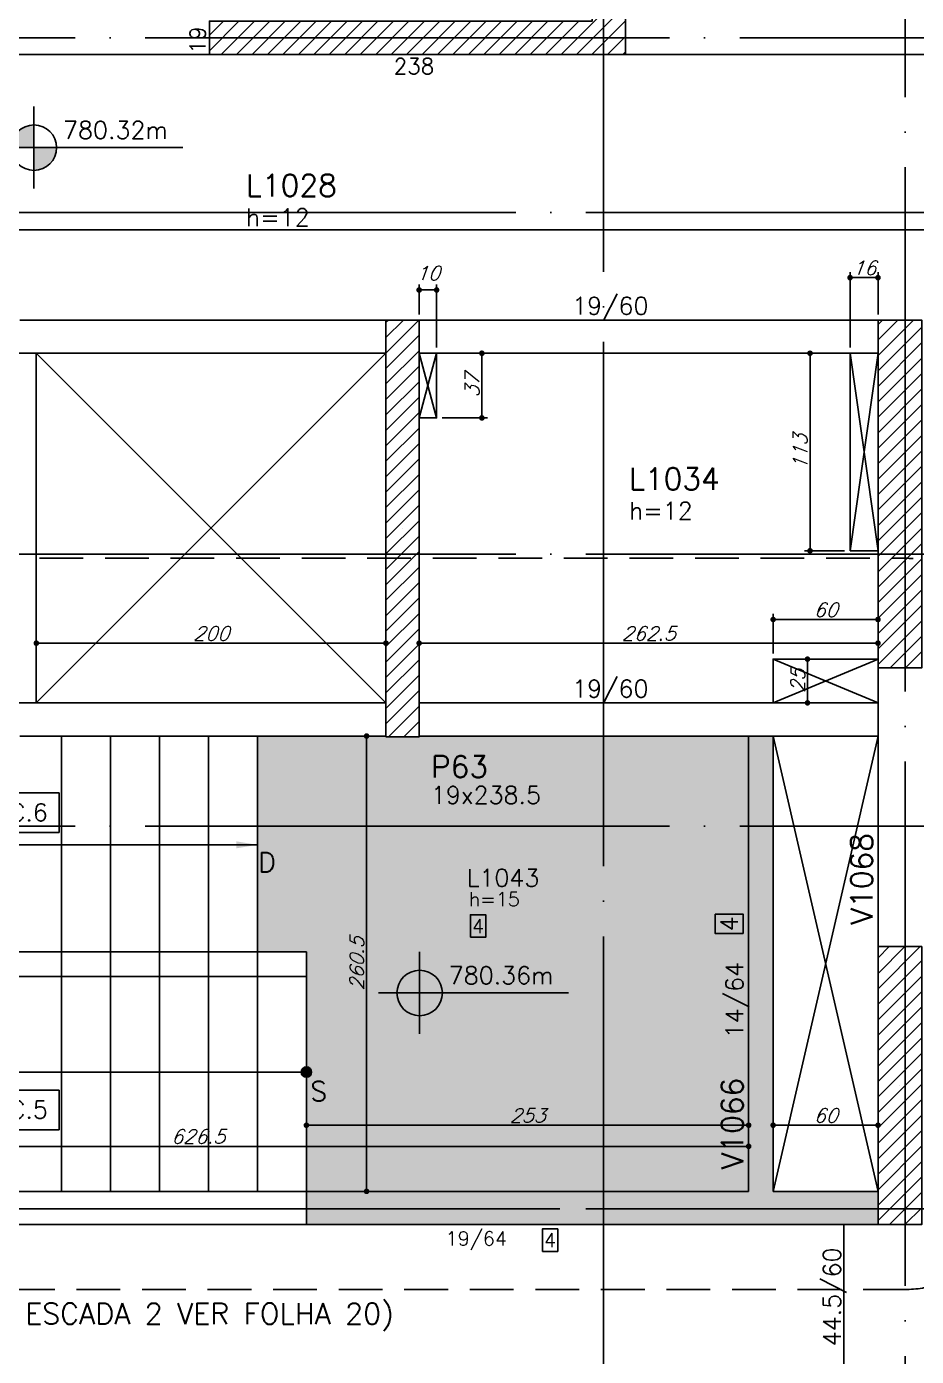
# Model space of a CAD drawing. Extents: x -4723 to 4922, y -2048 to 2452.
# Drawn here: x 1727 to 2236, y -99 to 661 of the extents above; entities that cross this region are included whole.
import ezdxf
from ezdxf.enums import TextEntityAlignment as Align

# ---------------------------------------------------------------- set-up
doc = ezdxf.new("R2010")
doc.units = 0
doc.header["$LTSCALE"] = 50
doc.header["$MEASUREMENT"] = 0
doc.linetypes.add('DASHED', pattern=[0.75, 0.5, -0.25])
doc.linetypes.add('EIXO', pattern=[6.8, 6, -0.4, 0, -0.4])
doc.layers.get('0').update_dxf_attribs({"linetype": 'CONTINUOUS'})
doc.layers.get('DEFPOINTS').update_dxf_attribs({"linetype": 'CONTINUOUS'})
for name, color, linetype in [('242', 3, 'CONTINUOUS'), ('F-AUX', 2, 'CONTINUOUS'), ('F-AUX-RED', 1, 'CONTINUOUS'), ('F-COTAS', 106, 'CONTINUOUS'), ('F-COTAS-FUROS', 50, 'CONTINUOUS'), ('F-EIXO', 12, 'EIXO'), ('F-ESCADAS', 2, 'CONTINUOUS'), ('F-LAJES-DIM', 2, 'CONTINUOUS'), ('F-LAJES-NOME', 4, 'CONTINUOUS'), ('F-LEADER', 1, 'CONTINUOUS'), ('F-NÍVEL-PLANTA', 2, 'CONTINUOUS'), ('F-PILARES-DIM', 172, 'CONTINUOUS'), ('F-PILARES-HACH', 174, 'CONTINUOUS'), ('F-PILARES-NOME', 170, 'CONTINUOUS'), ('F-PILARES-S', 170, 'CONTINUOUS'), ('F-TEXTO', 6, 'CONTINUOUS'), ('F-TEXTO ESCADA', 2, 'CONTINUOUS'), ('F-TEXTO-YELLOW', 2, 'CONTINUOUS'), ('F-VIGAS', 3, 'CONTINUOUS'), ('F-VIGAS-DIM', 2, 'CONTINUOUS'), ('F-VIGAS-NOME', 4, 'CONTINUOUS'), ('F-VÃO', 1, 'CONTINUOUS')]:
    doc.layers.add(name, color=color, linetype=linetype)
doc.layers.add('F-DESNIVEL-3', color=7, linetype='CONTINUOUS', true_color=0xd5c7ff)
doc.styles.add('5385-ARQ-PB-BAS-PLA-TER-TORRE-A-106-TXT$0$R60-75', font='simplex.shx', dxfattribs={"height": 0.1125})
doc.styles.add('CP-TEXT-INCL', font='simplex.shx', dxfattribs={"oblique": 20})
doc.styles.add('CP-TEXTO', font='simplex.shx')
doc.styles.add('MCP', font='simplex.shx')
doc.styles.add('ROMANS', font='simplex.shx')
doc.dimstyles.new('CP-COTAS-50', dxfattribs={"dimscale": 0.64, "dimtxt": 12.5, "dimasz": 5, "dimexe": 5, "dimexo": 5, "dimgap": 2.5, "dimtad": 1, "dimdec": 1, "dimdsep": 46, "dimtxsty": 'CP-TEXT-INCL', "dimblk1": 'DOT', "dimblk2": 'DOT', "dimsah": 1, "dimcen": 9, "dimclrd": 256, "dimclre": 256, "dimclrt": 256, "dimadec": 0, "dimazin": 0, "dimtfac": 1, "dimtdec": 1, "dimtmove": 2, "dimatfit": 3, "dimldrblk": 'DOT', "dimfxl": 0, "dimtolj": 1, "dimarcsym": 0})

# ---------------------------------------------------------------- blocks, each defined once
blk = doc.blocks.new('*U9')
at = {"layer": 'F-VIGAS-DIM', "color": 1}
blk.add_lwpolyline([(0, 0), (11, 0), (11, 16), (0, 16)], close=True, dxfattribs=at)
at = {"layer": 'F-VIGAS-DIM', "style": 'MCP'}
blk.add_attdef('DIM', text='', height=10, dxfattribs=at).set_placement((5.5, 8), align=Align.MIDDLE_CENTER)
blk = doc.blocks.new('Nível - Planta')
at = {"layer": 'F-NÍVEL-PLANTA'}
h = blk.add_hatch(color=71, dxfattribs=at)
h.paths.add_polyline_path([(0, 0), (0, 0.26, 0.414214), (-0.26, 0)])
h.paths.add_polyline_path([(0.26, 0), (0, 0), (0, -0.26, 0.414214)])
for p, q in [((0, -0.469), (0, 0.469)), ((-0.469, 0), (1.704, 0))]:
    blk.add_line(p, q, dxfattribs=at)
blk.add_circle((0, 0), 0.26, dxfattribs=at)
at = {"layer": 'F-TEXTO', "color": 3, "style": 'MCP'}
blk.add_attdef('NÍVEL', (0.333, 0.102), '', height=0.2, dxfattribs=at)
blk = doc.blocks.new('*U47')
at = {"layer": 'F-EIXO'}
blk.add_line((0, 0), (7197, 0), dxfattribs=at)
at = {"layer": 'F-TEXTO', "style": 'ROMANS'}
blk.add_attdef('EIXO', text='', height=17.5, dxfattribs=at).set_placement((-28.2072, 0), align=Align.MIDDLE_CENTER)
blk = doc.blocks.new('*U48')
at = {"layer": 'F-EIXO'}
blk.add_line((0, 0), (7285, 0), dxfattribs=at)
at = {"layer": 'F-TEXTO', "style": 'ROMANS'}
blk.add_attdef('EIXO', text='', height=17.5, dxfattribs=at).set_placement((-28.2072, 0), align=Align.MIDDLE_CENTER)
blk = doc.blocks.new('*U34')
at = {"layer": 'F-EIXO'}
blk.add_line((0, 0), (7285, 0), dxfattribs=at)
at = {"layer": 'F-TEXTO', "style": 'ROMANS'}
blk.add_attdef('EIXO', text='', height=17.5, dxfattribs=at).set_placement((-28.2072, 0), align=Align.MIDDLE_CENTER)
blk = doc.blocks.new('*U36')
at = {"layer": 'F-EIXO'}
blk.add_line((0, 0), (7285, 0), dxfattribs=at)
at = {"layer": 'F-TEXTO', "style": 'ROMANS'}
blk.add_attdef('EIXO', text='', height=17.5, dxfattribs=at).set_placement((-28.2072, 0), align=Align.MIDDLE_CENTER)
blk = doc.blocks.new('*U27')
at = {"layer": 'F-EIXO'}
blk.add_line((0, 0), (7285, 0), dxfattribs=at)
at = {"layer": 'F-TEXTO', "style": 'ROMANS'}
blk.add_attdef('EIXO', text='', height=17.5, dxfattribs=at).set_placement((-28.2072, 0), align=Align.MIDDLE_CENTER)
blk = doc.blocks.new('*U40')
at = {"layer": 'F-EIXO'}
blk.add_line((0, 0), (0, -2655), dxfattribs=at)
at = {"layer": 'F-TEXTO', "style": 'ROMANS'}
blk.add_attdef('EIXO', text='', height=17.5, rotation=360, dxfattribs=at).set_placement((0, 28.21), align=Align.MIDDLE_CENTER)
blk = doc.blocks.new('*U38')
at = {"layer": 'F-EIXO'}
blk.add_line((0, 0), (7197, 0), dxfattribs=at)
at = {"layer": 'F-TEXTO', "style": 'ROMANS'}
blk.add_attdef('EIXO', text='', height=17.5, dxfattribs=at).set_placement((-28.2072, 0), align=Align.MIDDLE_CENTER)
blk = doc.blocks.new('*U39')
at = {"layer": 'F-EIXO'}
blk.add_line((0, 0), (0, -2755), dxfattribs=at)
at = {"layer": 'F-TEXTO', "style": 'ROMANS'}
blk.add_attdef('EIXO', text='', height=17.5, rotation=360, dxfattribs=at).set_placement((0, 28.2072), align=Align.MIDDLE_CENTER)
blk = doc.blocks.new('_DOT')
at = {"color": 0, "linetype": 'ByBlock'}
blk.add_line((-0.5, 0), (-1, 0), dxfattribs=at)
at = {"color": 0, "linetype": 'ByBlock', "const_width": 0.5}
blk.add_lwpolyline([(-0.25, 0, 1), (0.25, 0, 1)], format="xyb", close=True, dxfattribs=at)
blk = doc.blocks.new('*D187')
at = {"layer": 'DEFPOINTS', "color": 0, "linetype": 'Continuous', "transparency": 16777216}
for p in [(1921.94, 255.5), (1921.94, 255.5), (1921.94, -5)]:
    blk.add_point(p, dxfattribs=at)
at = {"layer": 'F-COTAS', "linetype": 'Continuous', "lineweight": -2, "transparency": 16777216}
blk.add_line((1921.94, -1.8), (1921.94, 252.3), dxfattribs=at)
at = {"layer": 'F-COTAS', "linetype": 'Continuous', "lineweight": -2, "transparency": 16777216, "xscale": 3.2, "yscale": 3.2, "zscale": 3.2}
for p, rotation in [((1921.94, 255.5), 90), ((1921.94, -5), 270)]:
    blk.add_blockref('_DOT', p, dxfattribs=dict(at, rotation=rotation))
at = {"layer": 'F-COTAS', "linetype": 'Continuous', "transparency": 16777216, "insert": (1916.34, 125.25), "char_height": 8, "attachment_point": 5, "rotation": 90, "style": 'CP-TEXT-INCL'}
blk.add_mtext('\\A1;260.5', dxfattribs=at)
blk = doc.blocks.new('*D251')
at = {"layer": 'DEFPOINTS', "color": 0, "linetype": 'Continuous', "transparency": 16777216}
for p in [(1295, 545.16), (3240.5, 545.16), (3240.5, 545.16)]:
    blk.add_point(p, dxfattribs=at)
at = {"layer": 'F-COTAS', "linetype": 'Continuous', "lineweight": -2, "transparency": 16777216}
blk.add_line((1298.2, 545.16), (3237.3, 545.16), dxfattribs=at)
at = {"layer": 'F-COTAS', "linetype": 'Continuous', "lineweight": -2, "transparency": 16777216, "xscale": 3.2, "yscale": 3.2, "zscale": 3.2, "rotation": 180}
blk.add_blockref('_DOT', (1295, 545.16), dxfattribs=at)
at = {"layer": 'F-COTAS', "linetype": 'Continuous', "lineweight": -2, "transparency": 16777216, "xscale": 3.2, "yscale": 3.2, "zscale": 3.2}
blk.add_blockref('_DOT', (3240.5, 545.16), dxfattribs=at)
at = {"layer": 'F-COTAS', "linetype": 'Continuous', "transparency": 16777216, "insert": (2267.75, 550.76), "char_height": 8, "attachment_point": 5, "style": 'CP-TEXT-INCL'}
blk.add_mtext('\\A1;1945.5', dxfattribs=at)
blk = doc.blocks.new('*D252')
at = {"layer": 'DEFPOINTS', "color": 0, "linetype": 'Continuous', "transparency": 16777216}
for p in [(1887.5, 32.82), (2140.5, 32.82), (2140.5, 32.82)]:
    blk.add_point(p, dxfattribs=at)
at = {"layer": 'F-COTAS', "linetype": 'Continuous', "lineweight": -2, "transparency": 16777216}
blk.add_line((1890.7, 32.82), (2137.3, 32.82), dxfattribs=at)
at = {"layer": 'F-COTAS', "linetype": 'Continuous', "lineweight": -2, "transparency": 16777216, "xscale": 3.2, "yscale": 3.2, "zscale": 3.2, "rotation": 180}
blk.add_blockref('_DOT', (1887.5, 32.82), dxfattribs=at)
at = {"layer": 'F-COTAS', "linetype": 'Continuous', "lineweight": -2, "transparency": 16777216, "xscale": 3.2, "yscale": 3.2, "zscale": 3.2}
blk.add_blockref('_DOT', (2140.5, 32.82), dxfattribs=at)
at = {"layer": 'F-COTAS', "linetype": 'Continuous', "transparency": 16777216, "insert": (2014, 38.42), "char_height": 8, "attachment_point": 5, "style": 'CP-TEXT-INCL'}
blk.add_mtext('\\A1;253', dxfattribs=at)
blk = doc.blocks.new('*D253')
at = {"layer": 'DEFPOINTS', "color": 0, "linetype": 'Continuous', "transparency": 16777216}
for p in [(2154.5, 32.82), (2214.5, 32.82), (2214.5, 32.82)]:
    blk.add_point(p, dxfattribs=at)
at = {"layer": 'F-COTAS', "linetype": 'Continuous', "lineweight": -2, "transparency": 16777216}
blk.add_line((2157.7, 32.82), (2211.3, 32.82), dxfattribs=at)
at = {"layer": 'F-COTAS', "linetype": 'Continuous', "lineweight": -2, "transparency": 16777216, "xscale": 3.2, "yscale": 3.2, "zscale": 3.2, "rotation": 180}
blk.add_blockref('_DOT', (2154.5, 32.82), dxfattribs=at)
at = {"layer": 'F-COTAS', "linetype": 'Continuous', "lineweight": -2, "transparency": 16777216, "xscale": 3.2, "yscale": 3.2, "zscale": 3.2}
blk.add_blockref('_DOT', (2214.5, 32.82), dxfattribs=at)
at = {"layer": 'F-COTAS', "linetype": 'Continuous', "transparency": 16777216, "insert": (2184.5, 38.42), "char_height": 8, "attachment_point": 5, "style": 'CP-TEXT-INCL'}
blk.add_mtext('\\A1;60', dxfattribs=at)
blk = doc.blocks.new('*D273')
at = {"layer": 'DEFPOINTS', "color": 0, "linetype": 'Continuous', "transparency": 16777216}
for p in [(1733, 308.63), (1933, 308.63), (1933, 308.63)]:
    blk.add_point(p, dxfattribs=at)
at = {"layer": 'F-COTAS', "linetype": 'Continuous', "lineweight": -2, "transparency": 16777216}
blk.add_line((1736.2, 308.63), (1929.8, 308.63), dxfattribs=at)
at = {"layer": 'F-COTAS', "linetype": 'Continuous', "lineweight": -2, "transparency": 16777216, "xscale": 3.2, "yscale": 3.2, "zscale": 3.2, "rotation": 180}
blk.add_blockref('_DOT', (1733, 308.63), dxfattribs=at)
at = {"layer": 'F-COTAS', "linetype": 'Continuous', "lineweight": -2, "transparency": 16777216, "xscale": 3.2, "yscale": 3.2, "zscale": 3.2}
blk.add_blockref('_DOT', (1933, 308.63), dxfattribs=at)
at = {"layer": 'F-COTAS', "linetype": 'Continuous', "transparency": 16777216, "insert": (1833, 314.23), "char_height": 8, "attachment_point": 5, "style": 'CP-TEXT-INCL'}
blk.add_mtext('\\A1;200', dxfattribs=at)
blk = doc.blocks.new('*D274')
at = {"layer": 'DEFPOINTS', "color": 0, "linetype": 'Continuous', "transparency": 16777216}
for p in [(1952, 308.63), (2214.5, 308.63), (2214.5, 308.63)]:
    blk.add_point(p, dxfattribs=at)
at = {"layer": 'F-COTAS', "linetype": 'Continuous', "lineweight": -2, "transparency": 16777216}
blk.add_line((1955.2, 308.63), (2211.3, 308.63), dxfattribs=at)
at = {"layer": 'F-COTAS', "linetype": 'Continuous', "lineweight": -2, "transparency": 16777216, "xscale": 3.2, "yscale": 3.2, "zscale": 3.2, "rotation": 180}
blk.add_blockref('_DOT', (1952, 308.63), dxfattribs=at)
at = {"layer": 'F-COTAS', "linetype": 'Continuous', "lineweight": -2, "transparency": 16777216, "xscale": 3.2, "yscale": 3.2, "zscale": 3.2}
blk.add_blockref('_DOT', (2214.5, 308.63), dxfattribs=at)
at = {"layer": 'F-COTAS', "linetype": 'Continuous', "transparency": 16777216, "insert": (2083.25, 314.23), "char_height": 8, "attachment_point": 5, "style": 'CP-TEXT-INCL'}
blk.add_mtext('\\A1;262.5', dxfattribs=at)
blk = doc.blocks.new('*U329')
at = {"layer": 'F-VÃO'}
for p, q in [((0, 0), (10, 37)), ((0, 37), (10, 0))]:
    blk.add_line(p, q, dxfattribs=at)
at = {"layer": 'F-VÃO', "color": 3}
blk.add_lwpolyline([(0, 0), (10, 0), (10, 37), (0, 37)], close=True, dxfattribs=at)
blk = doc.blocks.new('*U332')
at = {"layer": 'F-VÃO'}
for p, q in [((0, 0), (60, 25)), ((0, 25), (60, 0))]:
    blk.add_line(p, q, dxfattribs=at)
at = {"layer": 'F-VÃO', "color": 3}
blk.add_lwpolyline([(0, 0), (60, 0), (60, 25), (0, 25)], close=True, dxfattribs=at)
blk = doc.blocks.new('*U335')
at = {"layer": 'F-VÃO'}
for p, q in [((0, 0), (16, 113)), ((0, 113), (16, 0))]:
    blk.add_line(p, q, dxfattribs=at)
at = {"layer": 'F-VÃO', "color": 3}
blk.add_lwpolyline([(0, 0), (16, 0), (16, 113), (0, 113)], close=True, dxfattribs=at)
blk = doc.blocks.new('*D438')
at = {"layer": 'DEFPOINTS', "color": 0, "linetype": 'Continuous', "transparency": 16777216}
for p in [(2174.14, 299.5), (2177.41, 299.5), (2177.41, 274.5)]:
    blk.add_point(p, dxfattribs=at)
at = {"layer": 'F-COTAS-FUROS', "linetype": 'Continuous', "lineweight": -2, "transparency": 16777216}
for p, q in [((2174.21, 299.5), (2170.94, 299.5)), ((2174.14, 277.7), (2174.14, 296.3)), ((2174.21, 274.5), (2170.94, 274.5))]:
    blk.add_line(p, q, dxfattribs=at)
at = {"layer": 'F-COTAS-FUROS', "linetype": 'Continuous', "lineweight": -2, "transparency": 16777216, "xscale": 3.2, "yscale": 3.2, "zscale": 3.2}
for p, rotation in [((2174.14, 299.5), 90), ((2174.14, 274.5), 270)]:
    blk.add_blockref('_DOT', p, dxfattribs=dict(at, rotation=rotation))
at = {"layer": 'F-COTAS-FUROS', "linetype": 'Continuous', "transparency": 16777216, "insert": (2168.54, 287), "char_height": 8, "attachment_point": 5, "rotation": 90, "style": 'CP-TEXT-INCL'}
blk.add_mtext('\\A1;25', dxfattribs=at)
blk = doc.blocks.new('*D439')
at = {"layer": 'DEFPOINTS', "color": 0, "linetype": 'Continuous', "transparency": 16777216}
for p in [(2214.5, 322.17), (2214.5, 316.75), (2154.5, 299.5)]:
    blk.add_point(p, dxfattribs=at)
at = {"layer": 'F-COTAS-FUROS', "linetype": 'Continuous', "lineweight": -2, "transparency": 16777216}
for p, q in [((2154.5, 302.7), (2154.5, 325.37)), ((2157.7, 322.17), (2211.3, 322.17)), ((2214.5, 319.95), (2214.5, 325.37))]:
    blk.add_line(p, q, dxfattribs=at)
at = {"layer": 'F-COTAS-FUROS', "linetype": 'Continuous', "lineweight": -2, "transparency": 16777216, "xscale": 3.2, "yscale": 3.2, "zscale": 3.2, "rotation": 180}
blk.add_blockref('_DOT', (2154.5, 322.17), dxfattribs=at)
at = {"layer": 'F-COTAS-FUROS', "linetype": 'Continuous', "lineweight": -2, "transparency": 16777216, "xscale": 3.2, "yscale": 3.2, "zscale": 3.2}
blk.add_blockref('_DOT', (2214.5, 322.17), dxfattribs=at)
at = {"layer": 'F-COTAS-FUROS', "linetype": 'Continuous', "transparency": 16777216, "insert": (2184.5, 327.77), "char_height": 8, "attachment_point": 5, "style": 'CP-TEXT-INCL'}
blk.add_mtext('\\A1;60', dxfattribs=at)
blk = doc.blocks.new('*D440')
at = {"layer": 'DEFPOINTS', "color": 0, "linetype": 'Continuous', "transparency": 16777216}
for p in [(2175.59, 474.5), (2188.97, 474.5), (2198.5, 361.5)]:
    blk.add_point(p, dxfattribs=at)
at = {"layer": 'F-COTAS-FUROS', "linetype": 'Continuous', "lineweight": -2, "transparency": 16777216}
for p, q in [((2185.77, 474.5), (2172.39, 474.5)), ((2175.59, 364.7), (2175.59, 471.3)), ((2195.3, 361.5), (2172.39, 361.5))]:
    blk.add_line(p, q, dxfattribs=at)
at = {"layer": 'F-COTAS-FUROS', "linetype": 'Continuous', "lineweight": -2, "transparency": 16777216, "xscale": 3.2, "yscale": 3.2, "zscale": 3.2}
for p, rotation in [((2175.59, 474.5), 90), ((2175.59, 361.5), 270)]:
    blk.add_blockref('_DOT', p, dxfattribs=dict(at, rotation=rotation))
at = {"layer": 'F-COTAS-FUROS', "linetype": 'Continuous', "transparency": 16777216, "insert": (2169.99, 418), "char_height": 8, "attachment_point": 5, "rotation": 90, "style": 'CP-TEXT-INCL'}
blk.add_mtext('\\A1;113', dxfattribs=at)
blk = doc.blocks.new('*D441')
at = {"layer": 'DEFPOINTS', "color": 0, "linetype": 'Continuous', "transparency": 16777216}
for p in [(2214.5, 517.75), (2214.5, 493.5), (2198.5, 474.5)]:
    blk.add_point(p, dxfattribs=at)
at = {"layer": 'F-COTAS-FUROS', "linetype": 'Continuous', "lineweight": -2, "transparency": 16777216}
for p, q in [((2198.5, 477.7), (2198.5, 520.95)), ((2201.7, 517.75), (2211.3, 517.75)), ((2214.5, 496.7), (2214.5, 520.95))]:
    blk.add_line(p, q, dxfattribs=at)
at = {"layer": 'F-COTAS-FUROS', "linetype": 'Continuous', "lineweight": -2, "transparency": 16777216, "xscale": 3.2, "yscale": 3.2, "zscale": 3.2, "rotation": 180}
blk.add_blockref('_DOT', (2198.5, 517.75), dxfattribs=at)
at = {"layer": 'F-COTAS-FUROS', "linetype": 'Continuous', "lineweight": -2, "transparency": 16777216, "xscale": 3.2, "yscale": 3.2, "zscale": 3.2}
blk.add_blockref('_DOT', (2214.5, 517.75), dxfattribs=at)
at = {"layer": 'F-COTAS-FUROS', "linetype": 'Continuous', "transparency": 16777216, "insert": (2206.5, 523.35), "char_height": 8, "attachment_point": 5, "style": 'CP-TEXT-INCL'}
blk.add_mtext('\\A1;16', dxfattribs=at)
blk = doc.blocks.new('*D442')
at = {"layer": 'DEFPOINTS', "color": 0, "linetype": 'Continuous', "transparency": 16777216}
for p in [(1952, 510.69), (1952, 493.5), (1962, 474.5)]:
    blk.add_point(p, dxfattribs=at)
at = {"layer": 'F-COTAS-FUROS', "linetype": 'Continuous', "lineweight": -2, "transparency": 16777216}
for p, q in [((1952, 496.7), (1952, 513.89)), ((1958.8, 510.69), (1955.2, 510.69)), ((1962, 477.7), (1962, 513.89))]:
    blk.add_line(p, q, dxfattribs=at)
at = {"layer": 'F-COTAS-FUROS', "linetype": 'Continuous', "lineweight": -2, "transparency": 16777216, "xscale": 3.2, "yscale": 3.2, "zscale": 3.2, "rotation": 180}
blk.add_blockref('_DOT', (1952, 510.69), dxfattribs=at)
at = {"layer": 'F-COTAS-FUROS', "linetype": 'Continuous', "lineweight": -2, "transparency": 16777216, "xscale": 3.2, "yscale": 3.2, "zscale": 3.2}
blk.add_blockref('_DOT', (1962, 510.69), dxfattribs=at)
at = {"layer": 'F-COTAS-FUROS', "linetype": 'Continuous', "transparency": 16777216, "insert": (1957, 520.29), "char_height": 8, "attachment_point": 5, "style": 'CP-TEXT-INCL'}
blk.add_mtext('\\A1;10', dxfattribs=at)
blk = doc.blocks.new('*D443')
at = {"layer": 'DEFPOINTS', "color": 0, "linetype": 'Continuous', "transparency": 16777216}
for p in [(1978.79, 474.5), (1987.88, 474.5), (1962, 437.5)]:
    blk.add_point(p, dxfattribs=at)
at = {"layer": 'F-COTAS-FUROS', "linetype": 'Continuous', "lineweight": -2, "transparency": 16777216}
for p, q in [((1981.99, 474.5), (1991.08, 474.5)), ((1987.88, 440.7), (1987.88, 471.3)), ((1965.2, 437.5), (1991.08, 437.5))]:
    blk.add_line(p, q, dxfattribs=at)
at = {"layer": 'F-COTAS-FUROS', "linetype": 'Continuous', "lineweight": -2, "transparency": 16777216, "xscale": 3.2, "yscale": 3.2, "zscale": 3.2}
for p, rotation in [((1987.88, 474.5), 90), ((1987.88, 437.5), 270)]:
    blk.add_blockref('_DOT', p, dxfattribs=dict(at, rotation=rotation))
at = {"layer": 'F-COTAS-FUROS', "linetype": 'Continuous', "transparency": 16777216, "insert": (1982.28, 456), "char_height": 8, "attachment_point": 5, "rotation": 90, "style": 'CP-TEXT-INCL'}
blk.add_mtext('\\A1;37', dxfattribs=at)
blk = doc.blocks.new('*U6')
at = {"layer": 'F-LAJES-DIM', "color": 1}
blk.add_lwpolyline([(0, 0), (11, 0), (11, 16), (0, 16)], close=True, dxfattribs=at)
at = {"layer": 'F-LAJES-DIM', "style": 'MCP'}
blk.add_attdef('DIM', text='', height=10, dxfattribs=at).set_placement((5.5, 8), align=Align.MIDDLE_CENTER)
blk = doc.blocks.new('A$C355D783C')
at = {"layer": 'F-AUX'}
h = blk.add_hatch(color=1, dxfattribs=at)
edge = h.paths.add_edge_path()
edge.add_arc((-352, 87.25), 3, 0, 360)
at = {"layer": 'F-AUX', "color": 1}
blk.add_circle((-352, 87.25), 3, dxfattribs=at)
at = {"layer": 'F-AUX-RED'}
for points in [[(-392, 215.25), (-380, 217.25), (-392, 219.25)], [(-653.08, 113.15), (-655.08, 125.15), (-657.08, 113.15)]]:
    blk.add_solid(points, dxfattribs=at)
at = {"layer": 'F-ESCADAS', "linetype": 'Continuous'}
for p, q in [((-604, 156), (-604, 279.5)), ((-576, 156), (-576, 279.5)), ((-548, 156), (-548, 279.5)), ((-520, 156), (-520, 279.5)), ((-492, 156), (-492, 279.5)), ((-464, 156), (-464, 279.5)), ((-436, 156), (-436, 279.5)), ((-408, 156), (-408, 279.5)), ((-380, 156), (-380, 279.5)), ((-604, 19), (-604, 156)), ((-576, 19), (-576, 156)), ((-548, 19), (-548, 156)), ((-520, 19), (-520, 156)), ((-492, 19), (-492, 156)), ((-464, 19), (-464, 156)), ((-436, 19), (-436, 156)), ((-408, 19), (-408, 156)), ((-380, 19), (-380, 156)), ((-352, 19), (-352, 156))]:
    blk.add_line(p, q, dxfattribs=at)
for points in [[(-604, 156), (-352, 156)], [(-604, 142), (-352, 142)]]:
    blk.add_lwpolyline(points, dxfattribs=at)
at = {"layer": 'F-LEADER'}
for points in [[(-352, 87.25), (-655.08, 87.25), (-655.08, 217.25), (-380, 217.25)], [(-744.5, 104.57), (-659.91, 124.27), (-658.58, 138.83), (-651.57, 112.27), (-650.24, 126.83), (-541.7, 155.5)]]:
    blk.add_lwpolyline(points, dxfattribs=at)
at = {"layer": 'F-TEXTO ESCADA', "color": 1}
for points in [[(-493.48, 246.94), (-493.48, 224.36), (-541.05, 224.36), (-541.05, 246.94)], [(-493.48, 76.84), (-493.48, 54.26), (-541.05, 54.26), (-541.05, 76.84)]]:
    blk.add_lwpolyline(points, close=True, dxfattribs=at)
at = {"layer": 'F-TEXTO ESCADA', "style": 'ROMANS'}
for s, p in [('ESC.6', (-538.47, 230.8)), ('ESC.5', (-538.47, 60.7))]:
    blk.add_text(s, height=10, dxfattribs=at).set_placement(p)
at = {"layer": 'F-TEXTO-YELLOW', "char_height": 11.25, "width": 61.3796, "attachment_point": 9, "style": '5385-ARQ-PB-BAS-PLA-TER-TORRE-A-106-TXT$0$R60-75'}
for s, insert in [('D', (-369.54, 201.63)), ('S', (-340.13, 70.61))]:
    blk.add_mtext(s, dxfattribs=dict(at, insert=insert))
blk = doc.blocks.new('*D572')
at = {"layer": 'DEFPOINTS', "color": 0, "linetype": 'Continuous', "transparency": 16777216}
for p in [(1514, 20.74), (2140.5, 20.74), (2140.5, 20.74)]:
    blk.add_point(p, dxfattribs=at)
at = {"layer": 'F-COTAS', "linetype": 'Continuous', "lineweight": -2, "transparency": 16777216}
blk.add_line((1517.2, 20.74), (2137.3, 20.74), dxfattribs=at)
at = {"layer": 'F-COTAS', "linetype": 'Continuous', "lineweight": -2, "transparency": 16777216, "xscale": 3.2, "yscale": 3.2, "zscale": 3.2, "rotation": 180}
blk.add_blockref('_DOT', (1514, 20.74), dxfattribs=at)
at = {"layer": 'F-COTAS', "linetype": 'Continuous', "lineweight": -2, "transparency": 16777216, "xscale": 3.2, "yscale": 3.2, "zscale": 3.2}
blk.add_blockref('_DOT', (2140.5, 20.74), dxfattribs=at)
at = {"layer": 'F-COTAS', "linetype": 'Continuous', "transparency": 16777216, "insert": (1825.54, 26.34), "char_height": 8, "attachment_point": 5, "style": 'CP-TEXT-INCL'}
blk.add_mtext('\\A1;626.5', dxfattribs=at)

msp = doc.modelspace()

# ---------------------------------------------------------------- hatches: boundary and pattern name
at = {"layer": 'F-DESNIVEL-3', "linetype": 'Continuous'}
h = msp.add_hatch(color=256, dxfattribs=at)
h.dxf.hatch_style = 1
h.paths.add_polyline_path([(2140.5, 255.5), (1952, 255.5), (1952, 255), (1933, 255), (1933, 255.5), (1859.5, 255.5), (1859.5, 132), (1887.5, 132), (1887.5, -5), (2140.5, -5)])
at = {"layer": 'F-PILARES-HACH', "linetype": 'Continuous'}
h = msp.add_hatch(dxfattribs=at)
h.set_pattern_fill('ANSI31', color=256, scale=50, style=0)
h.paths.add_polyline_path([(2070, 645.5), (2070, 883.5), (1832, 883.5), (1832, 864.5), (2051, 864.5), (2051, 664.5), (1832, 664.5), (1832, 645.5)], flags=16)
h = msp.add_hatch(dxfattribs=at)
h.set_pattern_fill('ANSI31', color=256, scale=50, style=0)
h.paths.add_polyline_path([(1933, 255), (1952, 255), (1952, 493.5), (1933, 493.5)], flags=16)
h = msp.add_hatch(dxfattribs=at)
h.set_pattern_fill('ANSI31', color=256, scale=50, style=0)
h.paths.add_polyline_path([(2214.5, 294.5), (2239.5, 294.5), (2239.5, 493.5), (2214.5, 493.5)], flags=16)
h = msp.add_hatch(dxfattribs=at)
h.set_pattern_fill('ANSI31', color=256, scale=50, style=0)
h.paths.add_polyline_path([(2214.5, -24), (2239.5, -24), (2239.5, 135), (2214.5, 135)], flags=16)

# ---------------------------------------------------------------- linework, layer by layer
at = {"layer": '242', "linetype": 'Continuous'}
for p, q in [((2060.5, 655), (2060.5, 655)), ((2227, 394), (2227, 394)), ((1942.5, 374.25), (1942.5, 374.25)), ((2227, 55.5), (2227, 55.5))]:
    msp.add_line(p, q, dxfattribs=at)
at = {"layer": 'F-AUX-RED', "color": 4, "linetype": 'DASHED'}
msp.add_lwpolyline([(1509.83478, 357.17591), (2231.02045, 357.17591, -0.414213562), (2281.02045, 307.17591), (2281.02045, -11.11274, -0.414213562), (2231.02045, -61.11274), (1509.83478, -61.11274, -0.414213562), (1459.83478, -11.11274), (1459.83478, 307.17591, -0.414213562)], format="xyb", close=True, dxfattribs=at)
at = {"layer": 'F-DESNIVEL-3', "linetype": 'Continuous'}
for points in [[(2154.5, -5), (2154.5, 255.5), (2140.5, 255.5)], [(2154.5, -5), (2140.5, 255.5), (2140.5, -5)], [(2147.5, -24), (2147.5, -5), (1887.6, -5)], [(2147.5, -24), (1887.6, -5), (1887.6, -24)], [(2154.5, -5), (2140.5, -5), (2154.5, -5)], [(2147.5, -24), (2214.4, -24), (2214.4, -5)], [(2147.5, -24), (2214.4, -5), (2147.5, -5)], [(2147.5, -24), (2147.5, -5), (2147.5, -24)], [(2147.5, -24), (1887.6, -24), (2147.5, -24)]]:
    msp.add_solid(points, dxfattribs=at)
at = {"layer": 'F-EIXO'}
msp.add_line((-3709.08918, -15), (3550.57229, -15), dxfattribs=at)
at = {"layer": 'F-PILARES-S', "linetype": 'Continuous'}
for points in [[(2070, 645.5), (2070, 883.5), (1832, 883.5), (1832, 864.5), (2051, 864.5), (2051, 664.5), (1832, 664.5), (1832, 645.5), (2070, 645.5)], [(1933, 255), (1952, 255), (1952, 493.5), (1933, 493.5), (1933, 255)], [(2214.5, 294.5), (2239.5, 294.5), (2239.5, 493.5), (2214.5, 493.5), (2214.5, 294.5)], [(2214.5, -24), (2239.5, -24), (2239.5, 135), (2214.5, 135), (2214.5, -24)]]:
    msp.add_lwpolyline(points, dxfattribs=at)
at = {"layer": 'F-VIGAS'}
for points in [[(1295, 645.5), (1832, 645.5)], [(2070, 645.5), (2557.5, 645.5)], [(1933, 493.5), (1723.5, 493.5)], [(2214.5, 493.5), (1952, 493.5)], [(1733, 474.5), (1714, 474.5)], [(1733, 274.5), (1733, 474.5)], [(1733, 474.5), (1933, 474.5)], [(1952, 474.5), (2214.5, 474.5)], [(2214.5, 294.5), (2214.5, 274.5)], [(1733, 274.5), (1714, 274.5)], [(1933, 274.5), (1733, 274.5)], [(2147.5, 274.5), (1952, 274.5)], [(2214.5, 274.5), (2147.5, 274.5)], [(2214.5, 255.5), (2214.5, 274.5)], [(1723.5, 255.5), (1933, 255.5)], [(1952, 255.5), (2154.5, 255.5)], [(2140.5, 255.5), (2140.5, -5)], [(2154.5, 255.5), (2214.5, 255.5)], [(2154.5, -5), (2154.5, 255.5)], [(2214.5, 255.5), (2214.5, 135)], [(1887.5, -5), (1514, -5)], [(2140.5, -5), (1887.5, -5)], [(1887.6, -24), (1887.5, -5)], [(2214.5, -5), (2154.5, -5)], [(1504.5, -24), (1887.5, -24)], [(1887.5, -24), (2147.5, -24)], [(2147.5, -24), (2195, -24)], [(2195, -24), (2195, -106.5)], [(2214.5, -24), (2195, -24)]]:
    msp.add_lwpolyline(points, dxfattribs=at)
at = {"layer": 'F-VÃO'}
for p, q in [((1733, 274.5), (1933, 474.5)), ((1733, 474.5), (1933, 274.5)), ((2154.5, -5), (2214.5, 255.5)), ((2154.5, 255.5), (2214.5, -5))]:
    msp.add_line(p, q, dxfattribs=at)

# ---------------------------------------------------------------- block references
at = {"layer": 'F-COTAS-FUROS', "linetype": 'Continuous'}
msp.add_blockref('A$C355D783C', (2239.5, -24), dxfattribs=at)
at = {"layer": 'F-EIXO', "linetype": 'Continuous'}
for name, p in [('*U39', (2230, 1941.3568)), ('*U40', (2057.5, 1841.3568)), ('*U47', (-3646.3202, 655)), ('*U48', (-3734.2742, 555)), ('*U36', (-3734.2742, 359.5)), ('*U38', (-3646.3202, 204)), ('*U34', (-3734.2742, -15)), ('*U27', (-3734.2742, -15))]:
    msp.add_blockref(name, p, dxfattribs=at)
at = {"layer": 'F-LAJES-DIM', "linetype": 'Continuous', "xscale": 0.8, "yscale": 0.8, "zscale": 0.8}
for p in [(1981.34055, 140.40509), (2022.53213, -39.33372)]:
    msp.add_blockref('*U6', p, dxfattribs=at).add_auto_attribs({'DIM': '4'})
at = {"layer": 'F-NÍVEL-PLANTA', "linetype": 'Continuous', "xscale": 50, "yscale": 50, "zscale": 50}
for p, values in [((1731.6347, 592.13658), {'NÍVEL': '780.32m'}), ((1952.26589, 108.50731), {'NÍVEL': '780.36m'})]:
    msp.add_blockref('Nível - Planta', p, dxfattribs=at).add_auto_attribs(values)
at = {"layer": 'F-VIGAS-DIM', "linetype": 'Continuous', "rotation": 90}
msp.add_blockref('*U9', (2137.375, 142.5), dxfattribs=at).add_auto_attribs({'DIM': '4'})
at = {"layer": 'F-VÃO', "linetype": 'Continuous'}
for name, p in [('*U329', (1952, 437.5)), ('*U335', (2198.5, 361.5)), ('*U332', (2154.5, 274.5))]:
    msp.add_blockref(name, p, dxfattribs=at)

# ---------------------------------------------------------------- texts
at = {"layer": 'F-LAJES-DIM', "linetype": 'Continuous', "style": 'MCP'}
for s, height, p in [('h=12', 10, (1852.94674, 547.2737)), ('h=12', 10, (2072.05652, 379.38644)), ('h=15', 8, (1980.44717, 158.21669))]:
    msp.add_text(s, height=height, dxfattribs=at).set_placement(p)
at = {"layer": 'F-LAJES-NOME', "linetype": 'Continuous', "style": 'MCP'}
for s, height, p in [('L1028', 12.5, (1852.94674, 564.2737)), ('L1034', 12.5, (2072.05652, 396.38644)), ('L1043', 10, (1979.19506, 169.40104))]:
    msp.add_text(s, height=height, dxfattribs=at).set_placement(p)
at = {"layer": 'F-PILARES-DIM', "linetype": 'Continuous', "style": 'MCP'}
msp.add_text('19', height=9, rotation=90, dxfattribs=at).set_placement((1829.75, 646))
for s, height, p in [('238', 9, (1937.5, 634.25)), ('19x238.5', 10, (1958.73899, 216.72446))]:
    msp.add_text(s, height=height, dxfattribs=at).set_placement(p)
at = {"layer": 'F-PILARES-NOME', "linetype": 'Continuous', "style": 'MCP'}
msp.add_text('P63', height=12.5, dxfattribs=at).set_placement((1958.73899, 231.72446))
at = {"layer": 'F-TEXTO', "color": 3, "insert": (1448.08928, -68.98392), "char_height": 12, "width": 687.5204413, "attachment_point": 1, "style": 'CP-TEXTO'}
msp.add_mtext('\\pi133.47451;(PARA FORMA DA ESCADA 2 VER FOLHA 20)', dxfattribs=at)
at = {"layer": 'F-VIGAS-DIM', "linetype": 'Continuous', "style": 'MCP'}
for s, height, p in [('19/60', 10, (2039.5, 496.625)), ('19/60', 10, (2039.5, 277.625)), ('19/64', 8, (1967.2073, -36.00405))]:
    msp.add_text(s, height=height, dxfattribs=at).set_placement(p)
for s, p in [('14/64', (2137.375, 82.5)), ('44.5/60', (2193.12989, -93.66375))]:
    msp.add_text(s, height=10, rotation=90, dxfattribs=at).set_placement(p)
at = {"layer": 'F-VIGAS-NOME', "linetype": 'Continuous', "style": 'MCP'}
for s, p in [('V1068', (2211.375, 147.5)), ('V1066', (2137.375, 7.5))]:
    msp.add_text(s, height=12.5, rotation=90, dxfattribs=at).set_placement(p)

# ---------------------------------------------------------------- dimensions: what is measured, and where the dimension line sits
at = {"layer": 'F-COTAS', "linetype": 'Continuous'}
for base, p1, p2, angle, picture, middle in [((3240.5, 545.15693), (1295, 545.15693), (3240.5, 545.15693), 180, '*D251', (2267.75, 550.75693)), ((1933, 308.63035), (1733, 308.63035), (1933, 308.63035), 180, '*D273', (1833, 314.23035)), ((2214.5, 308.63035), (1952, 308.63035), (2214.5, 308.63035), 180, '*D274', (2083.25, 314.23035)), ((1921.9361, 255.5), (1921.9361, -5), (1921.9361, 255.5), 270, '*D187', (1916.3361, 125.25)), ((2140.5, 32.81575), (1887.5, 32.81575), (2140.5, 32.81575), 180, '*D252', (2014, 38.41575)), ((2214.5, 32.81575), (2154.5, 32.81575), (2214.5, 32.81575), 180, '*D253', (2184.5, 38.41575))]:
    dim = msp.add_linear_dim(base=base, p1=p1, p2=p2, angle=angle, dimstyle='CP-COTAS-50', dxfattribs=at)
    dim.commit()
    dim.dimension.update_dxf_attribs({"geometry": picture, "text_midpoint": middle})
dim = msp.add_linear_dim(base=(2140.5, 20.7382), p1=(1514, 20.7382), p2=(2140.5, 20.7382), dimstyle='CP-COTAS-50', dxfattribs=at)
dim.commit()
dim.dimension.update_dxf_attribs({"geometry": '*D572', "text_midpoint": (1825.53953, 26.3382), "dimtype": 160})
at = {"layer": 'F-COTAS-FUROS', "linetype": 'Continuous'}
for base, p1, p2, picture, middle in [((1952, 510.68715), (1962, 474.5), (1952, 493.5), '*D442', (1957, 520.28715)), ((2214.5, 517.74644), (2198.5, 474.5), (2214.5, 493.5), '*D441', (2206.5, 523.34644)), ((2214.5, 322.17158), (2154.5, 299.5), (2214.5, 316.75154), '*D439', (2184.5, 327.77158))]:
    dim = msp.add_linear_dim(base=base, p1=p1, p2=p2, dimstyle='CP-COTAS-50', override={"dimdec": 0, "dimfxl": 7.5}, dxfattribs=at)
    dim.commit()
    dim.dimension.update_dxf_attribs({"geometry": picture, "text_midpoint": middle})
for base, p1, p2, picture, middle in [((1987.87842, 474.5), (1962, 437.5), (1978.78738, 474.5), '*D443', (1982.27842, 456)), ((2175.58985, 474.5), (2198.5, 361.5), (2188.97386, 474.5), '*D440', (2169.98985, 418)), ((2174.14426, 299.5), (2177.41005, 274.5), (2177.41005, 299.5), '*D438', (2168.54426, 287))]:
    dim = msp.add_linear_dim(base=base, p1=p1, p2=p2, angle=90, dimstyle='CP-COTAS-50', override={"dimdec": 0, "dimfxl": 7.5}, dxfattribs=at)
    dim.commit()
    dim.dimension.update_dxf_attribs({"geometry": picture, "text_midpoint": middle})

doc.saveas('drawing.dxf')
